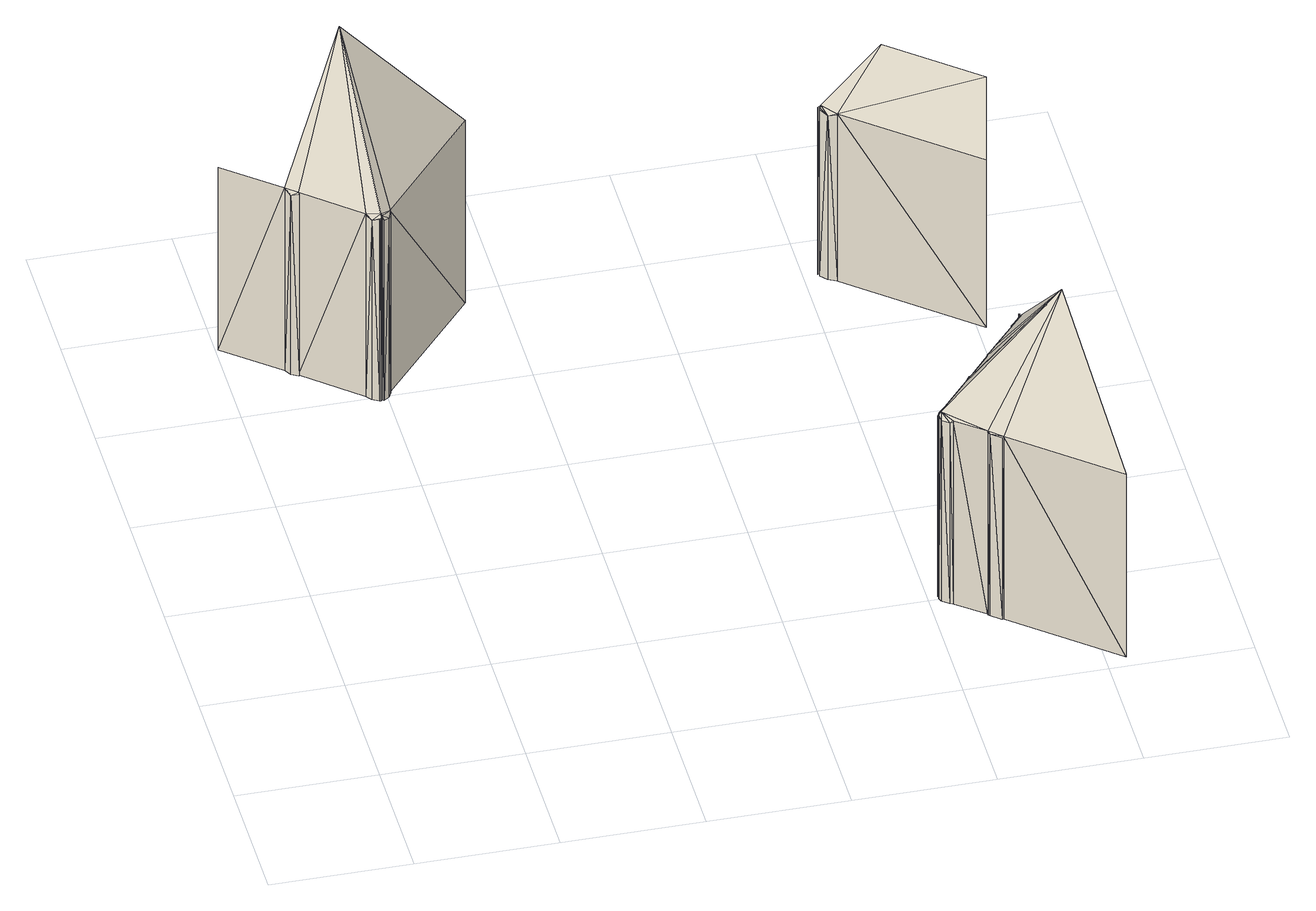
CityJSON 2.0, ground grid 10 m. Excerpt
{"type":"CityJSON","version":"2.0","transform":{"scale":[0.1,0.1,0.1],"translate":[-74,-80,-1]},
"CityObjects":{
"building1":{"type":"Building","geometry":[{"type":"MultiSurface","lod":"2","boundaries":[[[0,1,2]]]}]},
"building2":{"type":"Building","geometry":[{"type":"MultiSurface","lod":"2","boundaries":[[[1,3,2]]]}]},
"building3":{"type":"Building","geometry":[{"type":"MultiSurface","lod":"2","boundaries":[[[0,1,4]]]}]},
"building4":{"type":"Building"},
"building5":{"type":"Building","geometry":[{"type":"MultiSurface","lod":"2","boundaries":[[[5,4,0]]]}]},
"building6":{"type":"Building","geometry":[{"type":"MultiSurface","lod":"2","boundaries":[[[0,5,6]]]}]},
"building7":{"type":"Building"},
"building8":{"type":"Building","geometry":[{"type":"MultiSurface","lod":"2","boundaries":[[[5,1,4]]]}]},
"building9":{"type":"Building","geometry":[{"type":"MultiSurface","lod":"2","boundaries":[[[5,1,7]]]}]},
"building10":{"type":"Building","geometry":[{"type":"MultiSurface","lod":"2","boundaries":[[[0,6,8]]]}]},
"building11":{"type":"Building","geometry":[{"type":"MultiSurface","lod":"2","boundaries":[[[6,5,9]]]}]},
"building12":{"type":"Building","geometry":[{"type":"MultiSurface","lod":"2","boundaries":[[[9,10,5]]]}]},
"building13":{"type":"Building","geometry":[{"type":"MultiSurface","lod":"2","boundaries":[[[7,10,5]]]}]},
"building14":{"type":"Building","geometry":[{"type":"MultiSurface","lod":"2","boundaries":[[[8,9,6]]]}]},
"building15":{"type":"Building","geometry":[{"type":"MultiSurface","lod":"2","boundaries":[[[9,10,8]]]}]},
"building16":{"type":"Building","geometry":[{"type":"MultiSurface","lod":"2","boundaries":[[[8,7,10]]]}]},
"building17":{"type":"Building","geometry":[{"type":"MultiSurface","lod":"2","boundaries":[[[11,12,8]]]}]},
"building18":{"type":"Building","geometry":[{"type":"MultiSurface","lod":"2","boundaries":[[[8,7,12]]]}]},
"building19":{"type":"Building","geometry":[{"type":"MultiSurface","lod":"2","boundaries":[[[13,11,8]]]}]},
"building20":{"type":"Building","geometry":[{"type":"MultiSurface","lod":"2","boundaries":[[[12,7,14]]]}]},
"building21":{"type":"Building","geometry":[{"type":"MultiSurface","lod":"2","boundaries":[[[14,1,7]]]}]},
"building22":{"type":"Building","geometry":[{"type":"MultiSurface","lod":"2","boundaries":[[[15,12,11]]]}]},
"building23":{"type":"Building"},
"building24":{"type":"Building","geometry":[{"type":"MultiSurface","lod":"2","boundaries":[[[16,15,11]]]}]},
"building25":{"type":"Building","geometry":[{"type":"MultiSurface","lod":"2","boundaries":[[[17,16,11]]]}]},
"building26":{"type":"Building","geometry":[{"type":"MultiSurface","lod":"2","boundaries":[[[16,15,12]]]}]},
"building27":{"type":"Building"},
"building28":{"type":"Building","geometry":[{"type":"MultiSurface","lod":"2","boundaries":[[[16,12,18]]]}]},
"building29":{"type":"Building","geometry":[{"type":"MultiSurface","lod":"2","boundaries":[[[17,16,19]]]}]},
"building30":{"type":"Building","geometry":[{"type":"MultiSurface","lod":"2","boundaries":[[[19,20,16]]]}]},
"building31":{"type":"Building","geometry":[{"type":"MultiSurface","lod":"2","boundaries":[[[17,21,11]]]}]},
"building32":{"type":"Building","geometry":[{"type":"MultiSurface","lod":"2","boundaries":[[[20,16,22]]]}]},
"building33":{"type":"Building","geometry":[{"type":"MultiSurface","lod":"2","boundaries":[[[17,19,23]]]}]},
"building34":{"type":"Building","geometry":[{"type":"MultiSurface","lod":"2","boundaries":[[[18,16,22]]]}]},
"building35":{"type":"Building","geometry":[{"type":"MultiSurface","lod":"2","boundaries":[[[21,23,17]]]}]},
"building36":{"type":"Building","geometry":[{"type":"MultiSurface","lod":"2","boundaries":[[[23,20,19]]]}]},
"building37":{"type":"Building","geometry":[{"type":"MultiSurface","lod":"2","boundaries":[[[23,22,20]]]}]},
"building38":{"type":"Building","geometry":[{"type":"MultiSurface","lod":"2","boundaries":[[[21,22,23]]]}]},
"building39":{"type":"Building","geometry":[{"type":"MultiSurface","lod":"2","boundaries":[[[24,25,22]]]}]},
"building40":{"type":"Building","geometry":[{"type":"MultiSurface","lod":"2","boundaries":[[[21,24,22]]]}]},
"building41":{"type":"Building","geometry":[{"type":"MultiSurface","lod":"2","boundaries":[[[18,25,22]]]}]},
"building42":{"type":"Building","geometry":[{"type":"MultiSurface","lod":"2","boundaries":[[[13,21,11]]]}]},
"building43":{"type":"Building","geometry":[{"type":"MultiSurface","lod":"2","boundaries":[[[18,25,24]]]}]},
"building44":{"type":"Building","geometry":[{"type":"MultiSurface","lod":"2","boundaries":[[[21,24,26]]]}]},
"building45":{"type":"Building","geometry":[{"type":"MultiSurface","lod":"2","boundaries":[[[21,26,27]]]}]},
"building46":{"type":"Building","geometry":[{"type":"MultiSurface","lod":"2","boundaries":[[[24,28,26]]]}]},
"building47":{"type":"Building","geometry":[{"type":"MultiSurface","lod":"2","boundaries":[[[27,29,21]]]}]},
"building48":{"type":"Building","geometry":[{"type":"MultiSurface","lod":"2","boundaries":[[[27,26,28]]]}]},
"building49":{"type":"Building","geometry":[{"type":"MultiSurface","lod":"2","boundaries":[[[27,28,29]]]}]},
"building50":{"type":"Building","geometry":[{"type":"MultiSurface","lod":"2","boundaries":[[[18,30,24]]]}]},
"building51":{"type":"Building","geometry":[{"type":"MultiSurface","lod":"2","boundaries":[[[30,28,24]]]}]},
"building52":{"type":"Building","geometry":[{"type":"MultiSurface","lod":"2","boundaries":[[[13,29,21]]]}]},
"building53":{"type":"Building","geometry":[{"type":"MultiSurface","lod":"2","boundaries":[[[28,31,32]]]}]},
"building54":{"type":"Building","geometry":[{"type":"MultiSurface","lod":"2","boundaries":[[[29,28,32]]]}]},
"building55":{"type":"Building","geometry":[{"type":"MultiSurface","lod":"2","boundaries":[[[13,29,32]]]}]},
"building56":{"type":"Building","geometry":[{"type":"MultiSurface","lod":"2","boundaries":[[[30,31,28]]]}]},
"building57":{"type":"Building","geometry":[{"type":"MultiSurface","lod":"2","boundaries":[[[18,14,12]]]}]},
"building58":{"type":"Building","geometry":[{"type":"MultiSurface","lod":"2","boundaries":[[[13,30,31]]]}]},
"building59":{"type":"Building","geometry":[{"type":"MultiSurface","lod":"2","boundaries":[[[32,31,13]]]}]},
"building60":{"type":"Building","geometry":[{"type":"MultiSurface","lod":"2","boundaries":[[[30,14,18]]]}]},
"building61":{"type":"Building","geometry":[{"type":"MultiSurface","lod":"2","boundaries":[[[30,14,33]]]}]},
"building62":{"type":"Building","geometry":[{"type":"MultiSurface","lod":"2","boundaries":[[[30,33,34]]]}]},
"building63":{"type":"Building","geometry":[{"type":"MultiSurface","lod":"2","boundaries":[[[13,30,34]]]}]},
"building64":{"type":"Building"},
"building65":{"type":"Building","geometry":[{"type":"MultiSurface","lod":"2","boundaries":[[[35,36,37]]]}]},
"building66":{"type":"Building","geometry":[{"type":"MultiSurface","lod":"2","boundaries":[[[35,38,39]]]}]},
"building67":{"type":"Building","geometry":[{"type":"MultiSurface","lod":"2","boundaries":[[[38,37,35]]]}]},
"building68":{"type":"Building","geometry":[{"type":"MultiSurface","lod":"2","boundaries":[[[37,36,38]]]}]},
"building69":{"type":"Building"},
"building70":{"type":"Building","geometry":[{"type":"MultiSurface","lod":"2","boundaries":[[[35,40,39]]]}]},
"building71":{"type":"Building","geometry":[{"type":"MultiSurface","lod":"2","boundaries":[[[41,36,38]]]}]},
"building72":{"type":"Building","geometry":[{"type":"MultiSurface","lod":"2","boundaries":[[[40,36,35]]]}]},
"building73":{"type":"Building","geometry":[{"type":"MultiSurface","lod":"2","boundaries":[[[42,43,36]]]}]},
"building74":{"type":"Building","geometry":[{"type":"MultiSurface","lod":"2","boundaries":[[[40,36,42]]]}]},
"building75":{"type":"Building","geometry":[{"type":"MultiSurface","lod":"2","boundaries":[[[40,44,45]]]}]},
"building76":{"type":"Building","geometry":[{"type":"MultiSurface","lod":"2","boundaries":[[[44,42,40]]]}]},
"building77":{"type":"Building","geometry":[{"type":"MultiSurface","lod":"2","boundaries":[[[36,41,43]]]}]},
"building78":{"type":"Building","geometry":[{"type":"MultiSurface","lod":"2","boundaries":[[[43,42,41]]]}]},
"building79":{"type":"Building","geometry":[{"type":"MultiSurface","lod":"2","boundaries":[[[46,40,45]]]}]},
"building80":{"type":"Building","geometry":[{"type":"MultiSurface","lod":"2","boundaries":[[[42,44,47]]]}]},
"building81":{"type":"Building","geometry":[{"type":"MultiSurface","lod":"2","boundaries":[[[47,44,45]]]}]},
"building82":{"type":"Building","geometry":[{"type":"MultiSurface","lod":"2","boundaries":[[[46,47,45]]]}]},
"building83":{"type":"Building","geometry":[{"type":"MultiSurface","lod":"2","boundaries":[[[48,38,39]]]}]},
"building84":{"type":"Building","geometry":[{"type":"MultiSurface","lod":"2","boundaries":[[[38,49,48]]]}]},
"building85":{"type":"Building","geometry":[{"type":"MultiSurface","lod":"2","boundaries":[[[48,39,40]]]}]},
"building86":{"type":"Building","geometry":[{"type":"MultiSurface","lod":"2","boundaries":[[[49,38,41]]]}]},
"building87":{"type":"Building","geometry":[{"type":"MultiSurface","lod":"2","boundaries":[[[48,50,40]]]}]},
"building88":{"type":"Building","geometry":[{"type":"MultiSurface","lod":"2","boundaries":[[[49,41,51]]]}]},
"building89":{"type":"Building","geometry":[{"type":"MultiSurface","lod":"2","boundaries":[[[50,40,52]]]}]},
"building90":{"type":"Building","geometry":[{"type":"MultiSurface","lod":"2","boundaries":[[[48,49,50]]]}]},
"building91":{"type":"Building","geometry":[{"type":"MultiSurface","lod":"2","boundaries":[[[50,53,49]]]}]},
"building92":{"type":"Building"},
"building93":{"type":"Building","geometry":[{"type":"MultiSurface","lod":"2","boundaries":[[[53,51,49]]]}]},
"building94":{"type":"Building","geometry":[{"type":"MultiSurface","lod":"2","boundaries":[[[42,41,54]]]}]},
"building95":{"type":"Building","geometry":[{"type":"MultiSurface","lod":"2","boundaries":[[[52,46,40]]]}]},
"building96":{"type":"Building","geometry":[{"type":"MultiSurface","lod":"2","boundaries":[[[47,42,54]]]}]},
"building97":{"type":"Building","geometry":[{"type":"MultiSurface","lod":"2","boundaries":[[[50,51,53]]]}]},
"building98":{"type":"Building"},
"building99":{"type":"Building","geometry":[{"type":"MultiSurface","lod":"2","boundaries":[[[52,54,47]]]}]},
"building100":{"type":"Building","geometry":[{"type":"MultiSurface","lod":"2","boundaries":[[[46,47,52]]]}]},
"building101":{"type":"Building"},
"building102":{"type":"Building"},
"building103":{"type":"Building"},
"building104":{"type":"Building"},
"building105":{"type":"Building","geometry":[{"type":"MultiSurface","lod":"2","boundaries":[[[55,41,51]]]}]},
"building106":{"type":"Building","geometry":[{"type":"MultiSurface","lod":"2","boundaries":[[[51,55,56]]]}]},
"building107":{"type":"Building","geometry":[{"type":"MultiSurface","lod":"2","boundaries":[[[56,51,50]]]}]},
"building108":{"type":"Building","geometry":[{"type":"MultiSurface","lod":"2","boundaries":[[[54,41,57]]]}]},
"building109":{"type":"Building","geometry":[{"type":"MultiSurface","lod":"2","boundaries":[[[50,52,58]]]}]},
"building110":{"type":"Building","geometry":[{"type":"MultiSurface","lod":"2","boundaries":[[[58,50,56]]]}]},
"building111":{"type":"Building","geometry":[{"type":"MultiSurface","lod":"2","boundaries":[[[52,54,57]]]}]},
"building112":{"type":"Building","geometry":[{"type":"MultiSurface","lod":"2","boundaries":[[[52,57,58]]]}]},
"building113":{"type":"Building","geometry":[{"type":"MultiSurface","lod":"2","boundaries":[[[59,60,61]]]}]},
"building114":{"type":"Building","geometry":[{"type":"MultiSurface","lod":"2","boundaries":[[[61,59,62]]]}]},
"building115":{"type":"Building","geometry":[{"type":"MultiSurface","lod":"2","boundaries":[[[61,60,56]]]}]},
"building116":{"type":"Building","geometry":[{"type":"MultiSurface","lod":"2","boundaries":[[[60,55,56]]]}]},
"building117":{"type":"Building","geometry":[{"type":"MultiSurface","lod":"2","boundaries":[[[55,60,59]]]}]},
"building118":{"type":"Building","geometry":[{"type":"MultiSurface","lod":"2","boundaries":[[[61,62,56]]]}]},
"building119":{"type":"Building","geometry":[{"type":"MultiSurface","lod":"2","boundaries":[[[62,59,63]]]}]},
"building120":{"type":"Building","geometry":[{"type":"MultiSurface","lod":"2","boundaries":[[[59,64,63]]]}]},
"building121":{"type":"Building","geometry":[{"type":"MultiSurface","lod":"2","boundaries":[[[64,65,59]]]}]},
"building122":{"type":"Building","geometry":[{"type":"MultiSurface","lod":"2","boundaries":[[[62,66,63]]]}]},
"building123":{"type":"Building","geometry":[{"type":"MultiSurface","lod":"2","boundaries":[[[59,65,55]]]}]},
"building124":{"type":"Building","geometry":[{"type":"MultiSurface","lod":"2","boundaries":[[[66,62,56]]]}]},
"building125":{"type":"Building","geometry":[{"type":"MultiSurface","lod":"2","boundaries":[[[63,64,66]]]}]},
"building126":{"type":"Building","geometry":[{"type":"MultiSurface","lod":"2","boundaries":[[[66,65,64]]]}]},
"building127":{"type":"Building","geometry":[{"type":"MultiSurface","lod":"2","boundaries":[[[67,56,58]]]}]},
"building128":{"type":"Building"},
"building129":{"type":"Building"},
"building130":{"type":"Building","geometry":[{"type":"MultiSurface","lod":"2","boundaries":[[[66,56,67]]]}]},
"building131":{"type":"Building"},
"building132":{"type":"Building"},
"building133":{"type":"Building","geometry":[{"type":"MultiSurface","lod":"2","boundaries":[[[58,68,69]]]}]},
"building134":{"type":"Building","geometry":[{"type":"MultiSurface","lod":"2","boundaries":[[[58,57,68]]]}]},
"building135":{"type":"Building","geometry":[{"type":"MultiSurface","lod":"2","boundaries":[[[70,57,68]]]}]},
"building136":{"type":"Building","geometry":[{"type":"MultiSurface","lod":"2","boundaries":[[[69,58,67]]]}]},
"building137":{"type":"Building","geometry":[{"type":"MultiSurface","lod":"2","boundaries":[[[69,68,71]]]}]},
"building138":{"type":"Building","geometry":[{"type":"MultiSurface","lod":"2","boundaries":[[[71,72,68]]]}]},
"building139":{"type":"Building","geometry":[{"type":"MultiSurface","lod":"2","boundaries":[[[68,70,72]]]}]},
"building140":{"type":"Building","geometry":[{"type":"MultiSurface","lod":"2","boundaries":[[[67,69,71]]]}]},
"building141":{"type":"Building","geometry":[{"type":"MultiSurface","lod":"2","boundaries":[[[73,41,55]]]}]},
"building142":{"type":"Building","geometry":[{"type":"MultiSurface","lod":"2","boundaries":[[[67,72,71]]]}]},
"building143":{"type":"Building","geometry":[{"type":"MultiSurface","lod":"2","boundaries":[[[72,70,67]]]}]},
"building144":{"type":"Building","geometry":[{"type":"MultiSurface","lod":"2","boundaries":[[[66,67,74]]]}]},
"building145":{"type":"Building","geometry":[{"type":"MultiSurface","lod":"2","boundaries":[[[57,73,41]]]}]},
"building146":{"type":"Building","geometry":[{"type":"MultiSurface","lod":"2","boundaries":[[[75,70,67]]]}]},
"building147":{"type":"Building","geometry":[{"type":"MultiSurface","lod":"2","boundaries":[[[74,75,67]]]}]},
"building148":{"type":"Building","geometry":[{"type":"MultiSurface","lod":"2","boundaries":[[[76,77,65]]]}]},
"building149":{"type":"Building","geometry":[{"type":"MultiSurface","lod":"2","boundaries":[[[76,65,66]]]}]},
"building150":{"type":"Building","geometry":[{"type":"MultiSurface","lod":"2","boundaries":[[[65,73,55]]]}]},
"building151":{"type":"Building","geometry":[{"type":"MultiSurface","lod":"2","boundaries":[[[65,77,73]]]}]},
"building152":{"type":"Building","geometry":[{"type":"MultiSurface","lod":"2","boundaries":[[[57,73,70]]]}]},
"building153":{"type":"Building","geometry":[{"type":"MultiSurface","lod":"2","boundaries":[[[74,78,79]]]}]},
"building154":{"type":"Building","geometry":[{"type":"MultiSurface","lod":"2","boundaries":[[[78,75,74]]]}]},
"building155":{"type":"Building","geometry":[{"type":"MultiSurface","lod":"2","boundaries":[[[80,78,75]]]}]},
"building156":{"type":"Building","geometry":[{"type":"MultiSurface","lod":"2","boundaries":[[[81,74,79]]]}]},
"building157":{"type":"Building","geometry":[{"type":"MultiSurface","lod":"2","boundaries":[[[79,78,80]]]}]},
"building158":{"type":"Building","geometry":[{"type":"MultiSurface","lod":"2","boundaries":[[[79,80,81]]]}]},
"building159":{"type":"Building","geometry":[{"type":"MultiSurface","lod":"2","boundaries":[[[70,73,75]]]}]},
"building160":{"type":"Building","geometry":[{"type":"MultiSurface","lod":"2","boundaries":[[[82,75,80]]]}]},
"building161":{"type":"Building","geometry":[{"type":"MultiSurface","lod":"2","boundaries":[[[81,74,83]]]}]},
"building162":{"type":"Building","geometry":[{"type":"MultiSurface","lod":"2","boundaries":[[[81,80,83]]]}]},
"building163":{"type":"Building","geometry":[{"type":"MultiSurface","lod":"2","boundaries":[[[80,82,83]]]}]},
"building164":{"type":"Building"},
"building165":{"type":"Building"},
"building166":{"type":"Building"},
"building167":{"type":"Building"},
"building168":{"type":"Building","geometry":[{"type":"MultiSurface","lod":"2","boundaries":[[[75,73,82]]]}]},
"building169":{"type":"Building","geometry":[{"type":"MultiSurface","lod":"2","boundaries":[[[84,74,66]]]}]},
"building170":{"type":"Building","geometry":[{"type":"MultiSurface","lod":"2","boundaries":[[[85,73,82]]]}]},
"building171":{"type":"Building","geometry":[{"type":"MultiSurface","lod":"2","boundaries":[[[83,82,86]]]}]},
"building172":{"type":"Building","geometry":[{"type":"MultiSurface","lod":"2","boundaries":[[[87,86,83]]]}]},
"building173":{"type":"Building","geometry":[{"type":"MultiSurface","lod":"2","boundaries":[[[85,82,86]]]}]},
"building174":{"type":"Building","geometry":[{"type":"MultiSurface","lod":"2","boundaries":[[[87,88,83]]]}]},
"building175":{"type":"Building","geometry":[{"type":"MultiSurface","lod":"2","boundaries":[[[89,90,87]]]}]},
"building176":{"type":"Building","geometry":[{"type":"MultiSurface","lod":"2","boundaries":[[[90,86,87]]]}]},
"building177":{"type":"Building","geometry":[{"type":"MultiSurface","lod":"2","boundaries":[[[86,90,91]]]}]},
"building178":{"type":"Building","geometry":[{"type":"MultiSurface","lod":"2","boundaries":[[[87,89,92]]]}]},
"building179":{"type":"Building","geometry":[{"type":"MultiSurface","lod":"2","boundaries":[[[89,90,91]]]}]},
"building180":{"type":"Building","geometry":[{"type":"MultiSurface","lod":"2","boundaries":[[[92,91,89]]]}]},
"building181":{"type":"Building","geometry":[{"type":"MultiSurface","lod":"2","boundaries":[[[91,86,85]]]}]},
"building182":{"type":"Building","geometry":[{"type":"MultiSurface","lod":"2","boundaries":[[[93,94,91]]]}]},
"building183":{"type":"Building","geometry":[{"type":"MultiSurface","lod":"2","boundaries":[[[92,91,93]]]}]},
"building184":{"type":"Building","geometry":[{"type":"MultiSurface","lod":"2","boundaries":[[[94,85,91]]]}]},
"building185":{"type":"Building","geometry":[{"type":"MultiSurface","lod":"2","boundaries":[[[95,93,92]]]}]},
"building186":{"type":"Building","geometry":[{"type":"MultiSurface","lod":"2","boundaries":[[[96,97,94]]]}]},
"building187":{"type":"Building","geometry":[{"type":"MultiSurface","lod":"2","boundaries":[[[96,94,98]]]}]},
"building188":{"type":"Building","geometry":[{"type":"MultiSurface","lod":"2","boundaries":[[[98,94,93]]]}]},
"building189":{"type":"Building","geometry":[{"type":"MultiSurface","lod":"2","boundaries":[[[99,100,101]]]}]},
"building190":{"type":"Building","geometry":[{"type":"MultiSurface","lod":"2","boundaries":[[[100,102,101]]]}]},
"building191":{"type":"Building","geometry":[{"type":"MultiSurface","lod":"2","boundaries":[[[103,104,105]]]}]},
"building192":{"type":"Building","geometry":[{"type":"MultiSurface","lod":"2","boundaries":[[[105,106,104]]]}]},
"building193":{"type":"Building","geometry":[{"type":"MultiSurface","lod":"2","boundaries":[[[101,102,107]]]}]},
"building194":{"type":"Building","geometry":[{"type":"MultiSurface","lod":"2","boundaries":[[[102,108,107]]]}]},
"building195":{"type":"Building","geometry":[{"type":"MultiSurface","lod":"2","boundaries":[[[100,102,108]]]}]},
"building196":{"type":"Building","geometry":[{"type":"MultiSurface","lod":"2","boundaries":[[[107,106,105]]]}]},
"building197":{"type":"Building","geometry":[{"type":"MultiSurface","lod":"2","boundaries":[[[107,108,106]]]}]},
"building198":{"type":"Building","geometry":[{"type":"MultiSurface","lod":"2","boundaries":[[[103,109,110]]]}]},
"building199":{"type":"Building","geometry":[{"type":"MultiSurface","lod":"2","boundaries":[[[109,104,103]]]}]},
"building200":{"type":"Building","geometry":[{"type":"MultiSurface","lod":"2","boundaries":[[[110,103,105]]]}]},
"building201":{"type":"Building","geometry":[{"type":"MultiSurface","lod":"2","boundaries":[[[104,109,106]]]}]},
"building202":{"type":"Building","geometry":[{"type":"MultiSurface","lod":"2","boundaries":[[[106,109,108]]]}]},
"building203":{"type":"Building","geometry":[{"type":"MultiSurface","lod":"2","boundaries":[[[105,110,107]]]}]},
"building204":{"type":"Building","geometry":[{"type":"MultiSurface","lod":"2","boundaries":[[[107,110,111]]]}]},
"building205":{"type":"Building","geometry":[{"type":"MultiSurface","lod":"2","boundaries":[[[108,112,109]]]}]},
"building206":{"type":"Building","geometry":[{"type":"MultiSurface","lod":"2","boundaries":[[[113,109,110]]]}]},
"building207":{"type":"Building","geometry":[{"type":"MultiSurface","lod":"2","boundaries":[[[109,114,113]]]}]},
"building208":{"type":"Building"},
"building209":{"type":"Building","geometry":[{"type":"MultiSurface","lod":"2","boundaries":[[[109,114,112]]]}]},
"building210":{"type":"Building","geometry":[{"type":"MultiSurface","lod":"2","boundaries":[[[110,111,113]]]}]},
"building211":{"type":"Building"},
"building212":{"type":"Building","geometry":[{"type":"MultiSurface","lod":"2","boundaries":[[[114,112,113]]]}]},
"building213":{"type":"Building","geometry":[{"type":"MultiSurface","lod":"2","boundaries":[[[108,115,112]]]}]},
"building214":{"type":"Building","geometry":[{"type":"MultiSurface","lod":"2","boundaries":[[[113,112,116]]]}]},
"building215":{"type":"Building","geometry":[{"type":"MultiSurface","lod":"2","boundaries":[[[116,117,112]]]}]},
"building216":{"type":"Building","geometry":[{"type":"MultiSurface","lod":"2","boundaries":[[[117,118,112]]]}]},
"building217":{"type":"Building","geometry":[{"type":"MultiSurface","lod":"2","boundaries":[[[115,118,112]]]}]},
"building218":{"type":"Building","geometry":[{"type":"MultiSurface","lod":"2","boundaries":[[[116,119,113]]]}]}
},
"vertices":[
[40,443,10],[40,443,164],[2,475,10],
[2,475,164],
[40,443,163],
[43,438,161],
[43,438,10],
[48,436,164],
[48,436,10],
[48,435,10],
[48,435,163],
[86,403,10],[86,403,164],
[103,404,10],
[88,489,257],
[86,403,163],
[89,399,161],
[89,399,10],
[95,398,166],
[94,396,10],
[94,396,163],
[96,397,10],
[95,396,164],
[95,396,10],
[96,397,165],[96,397,166],
[97,396,162],
[97,396,10],
[101,399,161],
[101,399,10],
[103,404,163],
[103,403,162],[103,403,10],
[174,487,164],
[174,487,10],
[407,101,10],[407,101,164],[407,101,163],
[408,98,162],[408,98,10],
[408,102,10],
[409,102,166],
[408,102,165],[408,102,166],
[407,103,162],[407,103,10],
[409,108,10],
[409,108,161],
[413,94,10],
[413,94,162],
[415,93,10],
[415,93,164],
[414,111,10],
[415,93,163],
[414,111,163],
[435,77,164],
[435,77,10],
[430,130,163],
[430,130,10],
[436,75,163],[435,76,163],[435,76,10],
[436,75,10],
[443,69,10],
[443,69,163],
[444,69,164],
[444,69,10],
[437,138,10],
[433,135,161],[433,135,10],
[437,138,163],
[437,139,10],
[437,139,163],
[493,108,250],
[454,158,10],
[454,158,163],
[514,10,10],[514,10,164],
[454,159,163],[454,159,10],
[457,164,161],
[457,164,10],
[461,167,163],
[461,167,10],
[524,163,10],
[486,193,166],
[478,186,163],
[478,186,10],
[495,187,10],
[477,186,10],[477,186,163],
[480,191,161],
[480,191,10],
[484,194,10],[484,194,163],
[487,195,10],
[485,195,165],[484,194,166],
[485,195,10],
[411,464,10],[411,464,150],[410,463,10],
[410,463,151],
[411,461,10],[411,461,150],[411,462,10],
[411,462,151],
[412,463,10],
[412,463,152],
[415,456,148],[415,456,10],
[414,470,10],
[421,453,151],
[421,453,10],
[421,453,150],
[454,466,194],
[506,381,10],
[506,381,151],
[514,415,194],
[470,533,10]
]}
